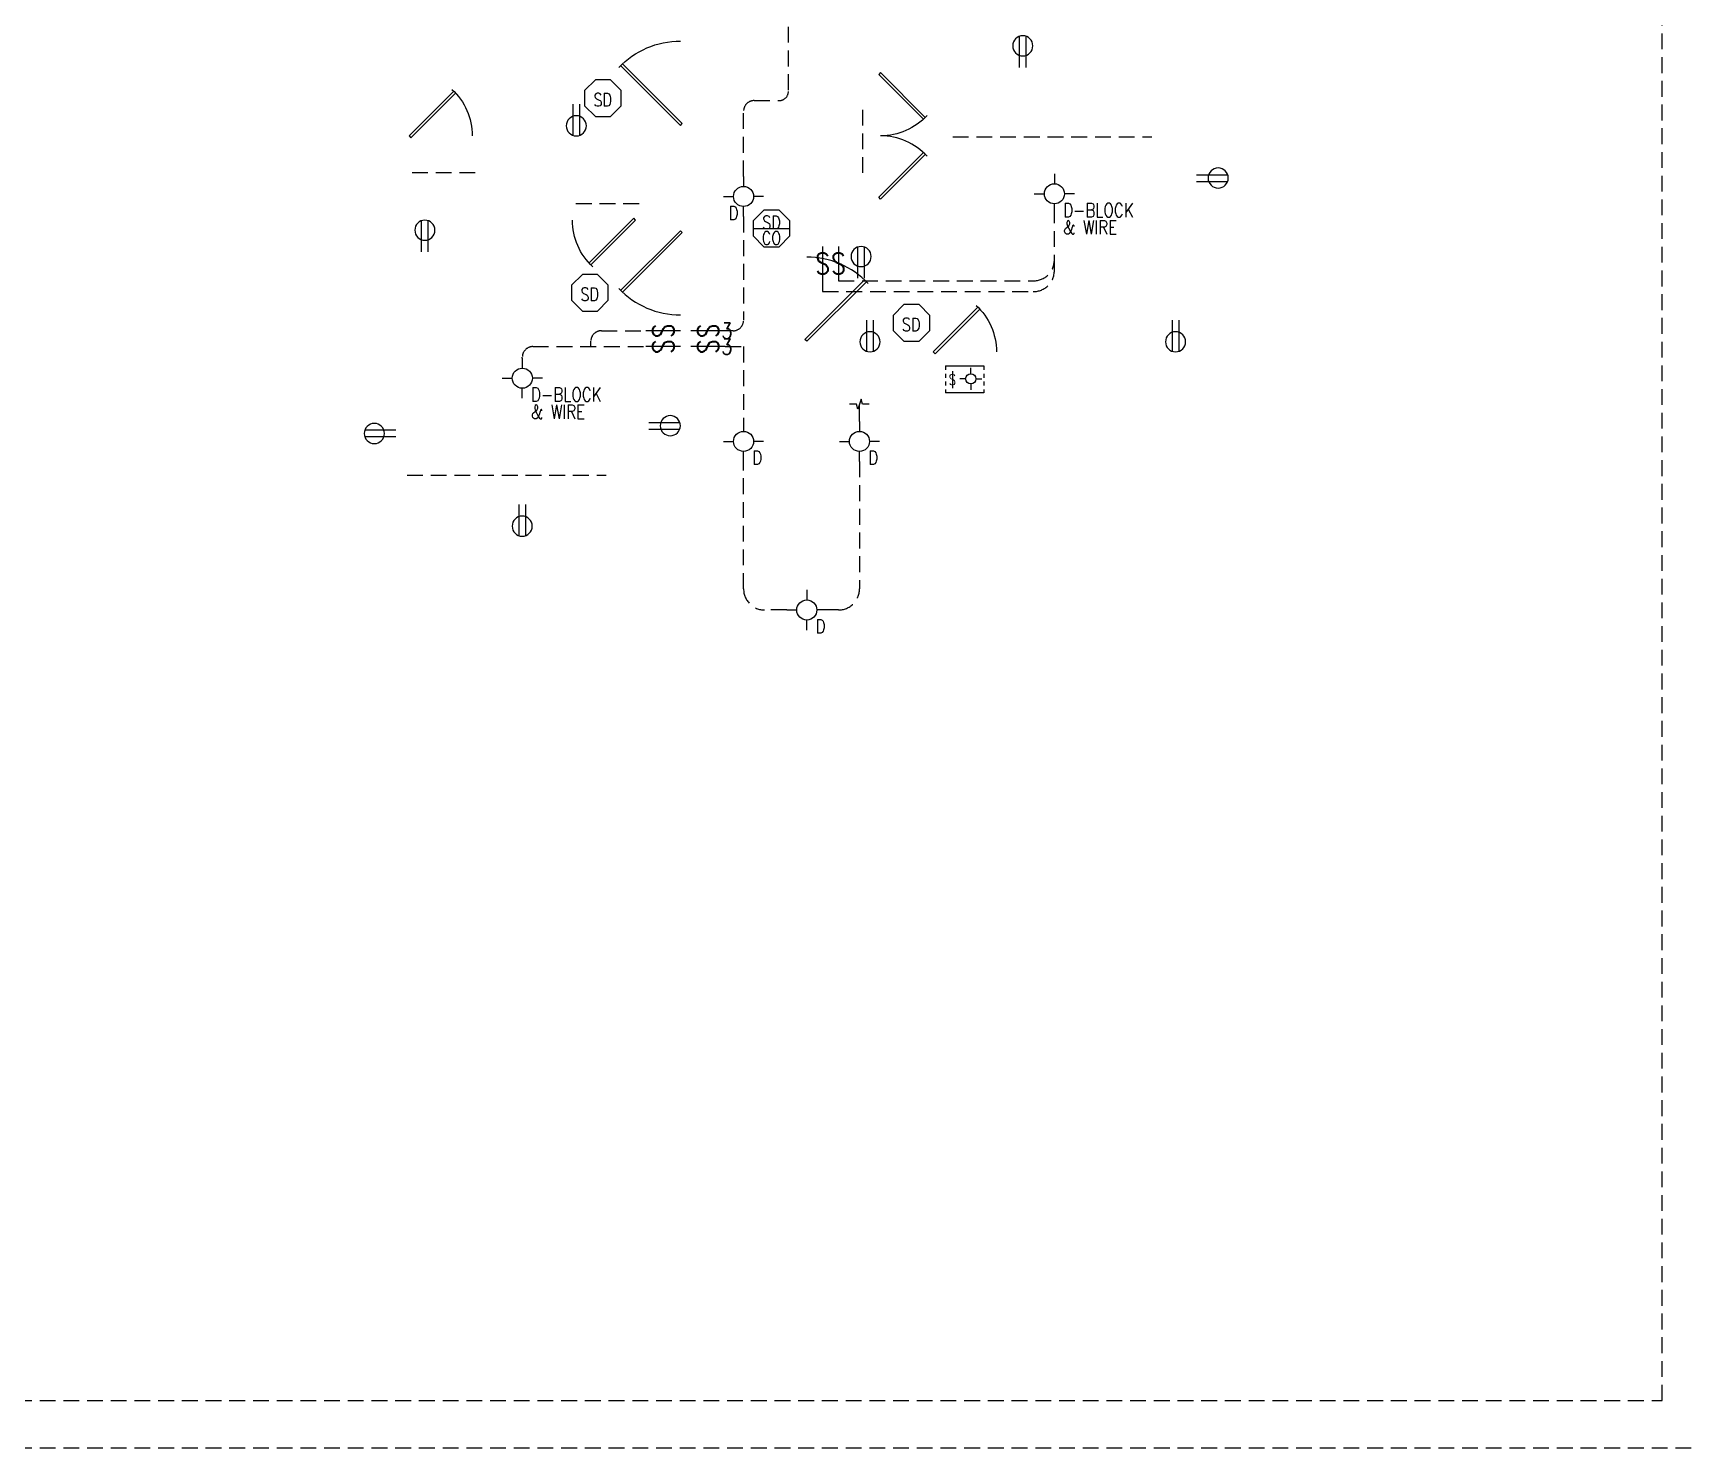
# Model space of a CAD drawing. Header units: inches. Extents: x 1062 to 6528, y -11616 to 5280.
# Drawn here: x 5397 to 6025, y -11616 to -11079 of the extents above; entities that cross this region are included whole.
import ezdxf
from ezdxf.enums import TextEntityAlignment as Align

# ---------------------------------------------------------------- set-up
doc = ezdxf.new("R2010")
doc.units = ezdxf.units.IN
doc.header["$LTSCALE"] = 24
doc.header["$MEASUREMENT"] = 0
doc.linetypes.add('DASH', pattern=[0.1236, 0.0618, -0.0618])
doc.linetypes.add('HIDDEN', pattern=[0.375, 0.25, -0.125])
doc.layers.get('0').update_dxf_attribs({"color": 6, "linetype": 'CONTINUOUS'})
doc.layers.get('Defpoints').update_dxf_attribs({"color": 3, "linetype": 'HIDDEN'})
for name, color, linetype in [('A-DOOR', 4, 'CONTINUOUS'), ('AN', 6, 'CONTINUOUS'), ('ELEC', 1, 'CONTINUOUS'), ('TB', 5, 'CONTINUOUS'), ('TEMP', 5, 'CONTINUOUS')]:
    doc.layers.add(name, color=color, linetype=linetype)
doc.layers.add('cam_ELEC', color=7, linetype='CONTINUOUS', lineweight=35)
doc.layers.add('ssp_FADED', color=252, linetype='CONTINUOUS', lineweight=13, transparency=0.4)
doc.layers.get('AN').off()
doc.layers.get('TEMP').off()
doc.styles.add('ROMANT', font='times.ttf')
doc.styles.add('SIMPLEX', font='simplex.shx', dxfattribs={"width": 0.8})

# ---------------------------------------------------------------- blocks, each defined once
blk = doc.blocks.new('TB CAMDEN 11X17')
at = {"layer": 'Defpoints', "color": 5}
blk.add_lwpolyline([(-1632, 0), (0, 0), (0, 1056), (-1632, 1056)], close=True, dxfattribs=at)
at = {"layer": 'Defpoints', "color": 7, "linetype": 'HIDDEN'}
blk.add_lwpolyline([(-1614, 18), (-512, 18), (-512, 1038), (-1614, 1038)], close=True, dxfattribs=at)
at = {"layer": 'TB', "color": 6, "style": 'ROMANT'}
for tag, p in [('S.NAME.1', (-87, 440.43)), ('S.NAME.2', (-69, 440.43)), ('S.NAME.3', (-51, 440.43))]:
    blk.add_attdef(tag, text='', height=12, rotation=90, dxfattribs=at).set_placement(p, align=Align.MIDDLE_CENTER)
for tag, p in [('SCALE', (-72, 113.5)), ('S.NUMBER', (-72, 37.5))]:
    blk.add_attdef(tag, text='', height=8, dxfattribs=at).set_placement(p, align=Align.MIDDLE_CENTER)
blk = doc.blocks.new('2068ANGLE')
at = {"layer": 'A-DOOR', "color": 0}
for p, q in [((-0.71, -0.71), (-17.66, 16.25)), ((0, 0), (-16.97, 16.97)), ((0, 0), (-0.71, -0.71))]:
    blk.add_line(p, q, dxfattribs=at)
blk.add_arc((0, 0), 24, 132.61198, 180, dxfattribs=at)
blk = doc.blocks.new('*U579')
at = {"layer": 'ELEC', "color": 0}
for p, q in [((0, 7.62), (0, 3.81)), ((-7.62, 0), (-3.81, 0)), ((7.62, 0), (3.81, 0)), ((0, -7.62), (0, -3.81))]:
    blk.add_line(p, q, dxfattribs=at)
blk.add_circle((0, 0), 3.81, dxfattribs=at)
at = {"layer": 'ELEC', "color": 0, "insert": (3.32, -3.55), "char_height": 5.25, "width": 28.4525, "attachment_point": 1, "style": 'SIMPLEX'}
blk.add_mtext('\\pxsm0.75;D-BLOCK\\P& WIRE', dxfattribs=at)
blk = doc.blocks.new('*U577')
at = {"layer": 'ELEC', "color": 0}
blk.add_lwpolyline([(2.88, -6.96), (6.96, -2.88), (6.96, 2.88), (2.88, 6.96), (-2.88, 6.96), (-6.96, 2.88), (-6.96, -2.88), (-2.88, -6.96)], close=True, dxfattribs=at)
at = {"layer": 'ELEC', "color": 0, "lineweight": 5, "insert": (-0.09, -0.61), "char_height": 5, "width": 8.2416, "attachment_point": 5, "style": 'SIMPLEX'}
blk.add_mtext('SD', dxfattribs=at)
blk = doc.blocks.new('*U578')
at = {"layer": 'ELEC', "color": 0}
blk.add_line((-6.96, 0), (6.96, 0), dxfattribs=at)
blk.add_lwpolyline([(2.88, -6.96), (6.96, -2.88), (6.96, 2.88), (2.88, 6.96), (-2.88, 6.96), (-6.96, 2.88), (-6.96, -2.88), (-2.88, -6.96)], close=True, dxfattribs=at)
at = {"layer": 'ELEC', "color": 0, "lineweight": 5, "char_height": 5, "attachment_point": 5, "style": 'SIMPLEX'}
for s, insert, width in [('SD', (0, 2.28), 8.2416), ('CO', (0, -3.66), 8.7264)]:
    blk.add_mtext(s, dxfattribs=dict(at, insert=insert, width=width))
blk = doc.blocks.new('*U685')
at = {"layer": 'ELEC', "color": 0}
for p, q in [((0, 7.62), (0, 3.81)), ((-7.62, 0), (-3.81, 0)), ((7.62, 0), (3.81, 0)), ((0, -7.62), (0, -3.81))]:
    blk.add_line(p, q, dxfattribs=at)
blk.add_circle((0, 0), 3.81, dxfattribs=at)
at = {"layer": 'ELEC', "color": 0, "insert": (-5.73, -3.64), "char_height": 5.25, "width": 2.8525, "attachment_point": 1, "style": 'SIMPLEX'}
blk.add_mtext('D', dxfattribs=at)
blk = doc.blocks.new('*U580')
at = {"layer": 'ELEC', "color": 0}
for p, q in [((0, 7.62), (0, 3.81)), ((-7.62, 0), (-3.81, 0)), ((7.62, 0), (3.81, 0)), ((0, -7.62), (0, -3.81))]:
    blk.add_line(p, q, dxfattribs=at)
blk.add_circle((0, 0), 3.81, dxfattribs=at)
at = {"layer": 'ELEC', "color": 0, "insert": (3.32, -3.55), "char_height": 5.25, "width": 2.8525, "attachment_point": 1, "style": 'SIMPLEX'}
blk.add_mtext('D', dxfattribs=at)
blk = doc.blocks.new('*U576')
at = {"layer": 'ELEC', "color": 0}
for p, q in [((-1.22, 12), (-1.22, 0.22)), ((1.31, 12), (1.31, 0.22))]:
    blk.add_line(p, q, dxfattribs=at)
blk.add_circle((0.04, 3.82), 3.82, dxfattribs=at)
blk = doc.blocks.new('*U208')
at = {"layer": 'ELEC', "color": 0, "linetype": 'ByBlock', "lineweight": -2}
blk.add_line((-6.5, 0), (6.5, 0), dxfattribs=at)
at = {"layer": 'ELEC', "color": 0, "linetype": 'ByBlock', "lineweight": -2, "style": 'SIMPLEX', "width": 0.8, "flags": 8}
blk.add_attdef('S', text='', height=8, rotation=90, dxfattribs=at).set_placement((0, 0), align=Align.MIDDLE_CENTER)
blk = doc.blocks.new('*U229')
at = {"layer": 'ELEC', "color": 0, "linetype": 'DASH'}
for p, q in [((-4.84, 10.23), (5.34, 10.23)), ((-4.84, -4.43), (5.34, -4.43))]:
    blk.add_line(p, q, dxfattribs=at)
at = {"layer": 'ELEC', "color": 0, "linetype": 'Continuous'}
for p, q in [((-4.84, -4.43), (-4.84, 10.23)), ((5.34, 10.23), (5.34, -4.43))]:
    blk.add_line(p, q, dxfattribs=at)
at = {"layer": 'ELEC', "color": 0}
for p, q in [((0.05, 7.18), (0.05, 9.42)), ((-1.9, 5.23), (-4.14, 5.23)), ((0.05, 3.27), (0.05, 1.03)), ((2.01, 5.23), (4.25, 5.23))]:
    blk.add_line(p, q, dxfattribs=at)
blk.add_circle((0.05, 5.23), 1.96, dxfattribs=at)
ref = blk.add_blockref('*U208', (0.36, -1.77), dxfattribs=dict(at, xscale=0.5, yscale=0.5, zscale=0.5))
ref.add_attrib('S', 'S', dxfattribs={"color": 0, "linetype": 'ByBlock', "lineweight": -2, "height": 4, "rotation": 90, "style": 'SIMPLEX', "width": 0.8}).set_placement((0.36, -1.77), align=Align.MIDDLE_CENTER)
blk = doc.blocks.new('*U195')
at = {"layer": 'ELEC', "color": 0, "linetype": 'ByBlock', "lineweight": -2}
blk.add_line((-6.52, 0), (6.52, 0), dxfattribs=at)
at = {"layer": 'ELEC', "color": 0, "linetype": 'ByBlock', "lineweight": -2, "style": 'SIMPLEX', "width": 0.8, "flags": 8}
blk.add_attdef('S', text='', height=8, rotation=90, dxfattribs=at).set_placement((0, 0), align=Align.MIDDLE_CENTER)
blk = doc.blocks.new('*U197')
at = {"layer": 'cam_ELEC', "color": 0, "linetype": 'ByBlock', "lineweight": -2}
blk.add_line((-6.5, 0), (6.5, 0), dxfattribs=at)
at = {"layer": 'ELEC', "color": 0, "linetype": 'ByBlock', "lineweight": -2, "style": 'SIMPLEX', "width": 0.8, "flags": 8}
blk.add_attdef('#', text='', height=6, dxfattribs=at).set_placement((-7.13, 0), align=Align.MIDDLE_CENTER)
blk.add_attdef('S', text='', height=8, rotation=90, dxfattribs=at).set_placement((0, 0), align=Align.MIDDLE_CENTER)
blk = doc.blocks.new('*U193')
at = {"layer": 'ELEC', "color": 0, "linetype": 'ByBlock', "lineweight": -2}
blk.add_line((0, 6.52), (0, -6.52), dxfattribs=at)
at = {"layer": 'ELEC', "color": 0, "linetype": 'ByBlock', "lineweight": -2, "style": 'SIMPLEX', "width": 0.8, "flags": 8}
blk.add_attdef('S', text='', height=8, dxfattribs=at).set_placement((0, 0), align=Align.MIDDLE_CENTER)
blk = doc.blocks.new('*U573')
at = {"layer": 'ELEC', "color": 0, "linetype": 'ByBlock', "lineweight": -2}
blk.add_line((0, 6.52), (0, -6.52), dxfattribs=at)
at = {"layer": 'ELEC', "color": 0, "linetype": 'ByBlock', "lineweight": -2, "style": 'SIMPLEX', "width": 0.8, "flags": 8}
blk.add_attdef('S', text='', height=8, dxfattribs=at).set_placement((0, 0), align=Align.MIDDLE_CENTER)
blk = doc.blocks.new('BREAK')
at = {"color": 0}
blk.add_lwpolyline([(3.5, 6.6), (1.1, 2), (4, -0.6), (-4, 0.6), (-1.1, -2), (-3.5, -6.6)], dxfattribs=at)
blk = doc.blocks.new('2868ANGLE')
at = {"layer": 'A-DOOR', "color": 0}
for p, q in [((-0.71, -0.71), (-23.32, 21.91)), ((0, 0), (-22.63, 22.63)), ((0, 0), (-0.71, -0.71))]:
    blk.add_line(p, q, dxfattribs=at)
blk.add_arc((0, 0), 32, 133.20922, 180, dxfattribs=at)
blk = doc.blocks.new('*U590')
at = {"layer": 'Defpoints', "color": 7}
blk.add_line((-37.43, 0), (38.12, 0), dxfattribs=at)
blk = doc.blocks.new('*U591')
at = {"layer": 'Defpoints', "color": 7}
blk.add_line((-11.66, 0), (12.34, 0), dxfattribs=at)
blk = doc.blocks.new('2ND FLR ELEC')
at = {"layer": 'ELEC', "linetype": 'HIDDEN'}
blk.add_line((184, -478.38), (184, -471.84), dxfattribs=at)
for points in [[(140, -385.38), (140, -360.6, -0.414214), (144, -356.6), (153, -356.6, 0.493686), (157, -352.6), (157, -254.13, 0.414214), (153, -250.13), (151, -250.13), (151, -245.62)], [(140, -400.62), (140, -440, -0.414214), (136, -444), (133.05, -444)], [(170, -425.05), (170, -429.13), (250, -429.13, 0.414214), (258, -421.13), (258, -399.62)], [(176, -425.05), (250, -425.05, 0.414214), (258, -417.05)], [(82.01, -450), (82.01, -448, -0.414214), (86.01, -444), (102.95, -444)], [(56, -454.38), (56, -454, -0.414214), (60, -450), (102.95, -450)], [(156.38, -550), (148, -550, -0.414214), (140, -542), (140, -493.62)], [(184, -493.62), (184, -542, -0.414214), (176, -550), (171.62, -550)]]:
    blk.add_lwpolyline(points, format="xyb", dxfattribs=at)
blk.add_lwpolyline([(133.05, -450), (140, -450), (140, -478.38)], dxfattribs=at)
at = {"layer": 'AN', "rotation": 90.00000000000001}
blk.add_blockref('*U591', (185.31, -372.41), dxfattribs=at)
at = {"layer": 'AN'}
for name, p in [('*U590', (256.85, -370.38)), ('*U591', (25.8, -383.96)), ('*U591', (88, -395.61)), ('*U590', (49.67, -498.78))]:
    blk.add_blockref(name, p, dxfattribs=at)
at = {"layer": 'ELEC', "xscale": -1}
for p, rotation in [((245.96, -332), 180), ((324, -385.96), 90), ((18.96, -402), 180), ((184.57, -412), 180), ((116, -480), 90), ((-4, -483.04), 270)]:
    blk.add_blockref('*U576', p, dxfattribs=dict(at, rotation=rotation))
at = {"layer": 'ELEC'}
for name, p in [('*U577', (86.61, -355.66)), ('*U685', (140, -393)), ('*U579', (258, -392)), ('*U578', (150.6, -405.13)), ('*U577', (81.67, -429.53)), ('*U577', (203.74, -441.04)), ('*U579', (56, -462)), ('*U580', (140, -486)), ('*U580', (184, -486)), ('*U580', (164, -550))]:
    blk.add_blockref(name, p, dxfattribs=at)
at = {"layer": 'ELEC', "xscale": -1}
for p in [(76.54, -370), (188.04, -452), (304.04, -452), (56, -522)]:
    blk.add_blockref('*U576', p, dxfattribs=at)
at = {"layer": 'ELEC'}
ref = blk.add_blockref('*U193', (170, -418.54), dxfattribs=dict(at, xscale=-1.003425543774801, yscale=1.003425543774801, zscale=1.003425543774801))
ref.add_attrib('S', 'S', dxfattribs={"color": 0, "linetype": 'ByBlock', "lineweight": -2, "height": 8.03, "style": 'SIMPLEX', "width": 0.8}).set_placement((170, -418.54), align=Align.MIDDLE_CENTER)
ref = blk.add_blockref('*U573', (176, -418.54), dxfattribs=dict(at, xscale=-1.003425543774801, yscale=1.003425543774801, zscale=1.003425543774801))
ref.add_attrib('S', 'S', dxfattribs={"color": 0, "linetype": 'ByBlock', "lineweight": -2, "height": 8.03, "style": 'SIMPLEX', "width": 0.8}).set_placement((176, -418.54), align=Align.MIDDLE_CENTER)
ref = blk.add_blockref('*U195', (109.46, -444), dxfattribs=dict(at, xscale=-1.003425543774801, yscale=1.003425543774801, zscale=1.003425543774801))
ref.add_attrib('S', 'S', dxfattribs={"color": 0, "linetype": 'ByBlock', "lineweight": -2, "height": 8.03, "rotation": 90, "style": 'SIMPLEX', "width": 0.8}).set_placement((109.46, -444), align=Align.MIDDLE_CENTER)
ref = blk.add_blockref('*U197', (126.51, -444), dxfattribs=dict(at, xscale=-1.003425543774801, yscale=1.003425543774801, zscale=1.003425543774801))
ref.add_attrib('S', 'S', dxfattribs={"color": 0, "linetype": 'ByBlock', "lineweight": -2, "height": 8.03, "rotation": 90, "style": 'SIMPLEX', "width": 0.8}).set_placement((126.51, -444), align=Align.MIDDLE_CENTER)
ref.add_attrib('#', '3', dxfattribs={"color": 0, "linetype": 'ByBlock', "lineweight": -2, "height": 6.02, "style": 'SIMPLEX', "width": 0.8}).set_placement((133.67, -444), align=Align.MIDDLE_CENTER)
ref = blk.add_blockref('*U195', (109.46, -450), dxfattribs=dict(at, xscale=-1.003425543774801, yscale=1.003425543774801, zscale=1.003425543774801))
ref.add_attrib('S', 'S', dxfattribs={"color": 0, "linetype": 'ByBlock', "lineweight": -2, "height": 8.03, "rotation": 90, "style": 'SIMPLEX', "width": 0.8}).set_placement((109.46, -450), align=Align.MIDDLE_CENTER)
ref = blk.add_blockref('*U197', (126.51, -450), dxfattribs=dict(at, xscale=-1.003425543774801, yscale=1.003425543774801, zscale=1.003425543774801))
ref.add_attrib('S', 'S', dxfattribs={"color": 0, "linetype": 'ByBlock', "lineweight": -2, "height": 8.03, "rotation": 90, "style": 'SIMPLEX', "width": 0.8}).set_placement((126.51, -450), align=Align.MIDDLE_CENTER)
ref.add_attrib('#', '3', dxfattribs={"color": 0, "linetype": 'ByBlock', "lineweight": -2, "height": 6.02, "style": 'SIMPLEX', "width": 0.8}).set_placement((133.67, -450), align=Align.MIDDLE_CENTER)
at = {"layer": 'ELEC', "rotation": 270}
blk.add_blockref('*U229', (221.04, -462.19), dxfattribs=at)
at = {"layer": 'ELEC', "xscale": -0.5, "yscale": 0.5, "zscale": 0.5, "rotation": 242.3489899215636}
blk.add_blockref('BREAK', (184, -471.84), dxfattribs=at)
at = {"layer": 'TEMP', "xscale": -1}
for name, p, rotation in [('2868ANGLE', (116, -366), 90), ('2068ANGLE', (192, -346), 270), ('2068ANGLE', (99, -402), 180)]:
    blk.add_blockref(name, p, dxfattribs=dict(at, rotation=rotation))
blk.add_blockref('2068ANGLE', (13, -370), dxfattribs=at)
at = {"layer": 'TEMP'}
for name, p, rotation in [('2068ANGLE', (192, -394), 270), ('2868ANGLE', (116, -406), 90.00000000000001), ('2868ANGLE', (164, -448), 270)]:
    blk.add_blockref(name, p, dxfattribs=dict(at, rotation=rotation))

msp = doc.modelspace()

# ---------------------------------------------------------------- block references
at = {"layer": 'ssp_FADED'}
msp.add_blockref('2ND FLR ELEC', (5527.23139, -10747.86878), dxfattribs=at)
at = {"layer": 'TB'}
msp.add_blockref('TB CAMDEN 11X17', (6528, -11616), dxfattribs=at)
at = {"layer": 'TEMP', "xscale": -1}
msp.add_blockref('2068ANGLE', (5739.23139, -11199.86878), dxfattribs=at)

doc.saveas('drawing.dxf')
